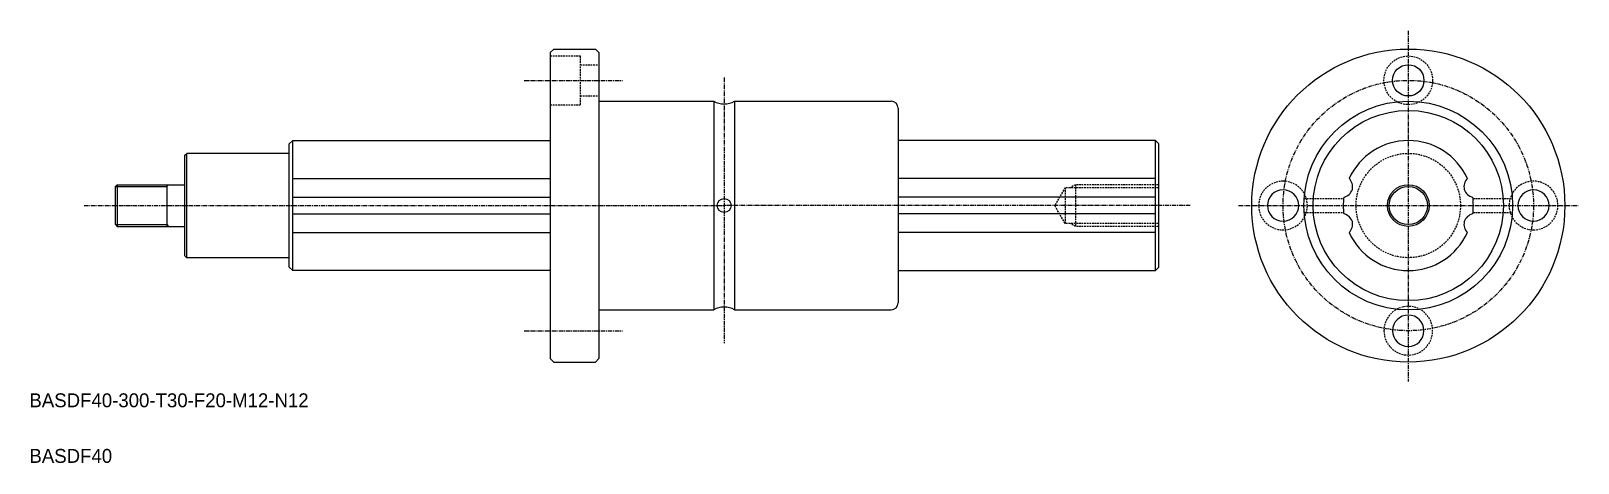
# Model space of a CAD drawing. Extents: x 30 to 475, y 52 to 176.
import ezdxf

# ---------------------------------------------------------------- set-up
doc = ezdxf.new("R2010")
doc.units = 0
doc.linetypes.add('CENTER', pattern=[2, 1.25, -0.25, 0.25, -0.25])
doc.linetypes.add('DASHED', pattern=[0.75, 0.5, -0.25])
doc.layers.get('0').update_dxf_attribs({"linetype": 'CONTINUOUS'})
doc.layers.add('CENTER', color=1, linetype='CENTER')

msp = doc.modelspace()

# ---------------------------------------------------------------- linework, layer by layer
at = {"color": 7, "linetype": 'CONTINUOUS'}
for p, q in [((179.6, 170.22), (180.6, 171.22)), ((179.6, 170.22), (179.6, 82.22)), ((180.6, 171.22), (192.6, 171.22)), ((193.6, 170.22), (192.6, 171.22)), ((193.6, 170.22), (193.6, 82.22)), ((193.6, 156.22), (226.6, 156.22)), ((226.6, 156.22), (226.6, 96.22)), ((232.6, 156.22), (277.6, 156.22)), ((232.6, 156.22), (232.6, 96.22)), ((279.6, 154.22), (279.6, 98.22)), ((104.6, 143.92), (105.6, 144.92)), ((104.6, 108.52), (104.6, 143.92)), ((105.6, 144.92), (179.6, 144.92)), ((105.6, 107.52), (105.6, 144.92)), ((353.6, 144.92), (279.6, 144.92)), ((354.6, 143.92), (353.6, 144.92)), ((353.6, 107.52), (353.6, 144.92)), ((354.6, 108.52), (354.6, 143.92)), ((74.6, 140.72), (75.1, 141.22)), ((74.6, 111.72), (74.6, 140.72)), ((104.6, 141.22), (75.1, 141.22)), ((75.1, 111.22), (75.1, 141.22)), ((105.6, 134.02), (179.6, 134.02)), ((353.6, 134.02), (279.6, 134.02)), ((54.6, 131.72), (55.1, 132.22)), ((54.6, 120.72), (54.6, 131.72)), ((55.1, 132.22), (55.1, 120.22)), ((55.1, 132.22), (74.6, 132.22)), ((69.35, 132.22), (69.35, 120.22)), ((105.6, 128.62), (179.6, 128.62)), ((353.6, 128.62), (279.6, 128.62)), ((54.6, 120.72), (55.1, 120.22)), ((55.1, 120.22), (74.6, 120.22)), ((105.6, 123.83), (179.6, 123.83)), ((353.6, 123.83), (279.6, 123.83)), ((105.6, 118.43), (179.6, 118.43)), ((353.6, 118.43), (279.6, 118.43)), ((74.6, 111.72), (75.1, 111.22)), ((104.6, 111.22), (75.1, 111.22)), ((104.6, 108.52), (105.6, 107.52)), ((179.6, 107.52), (105.6, 107.52)), ((279.6, 107.52), (353.6, 107.52)), ((354.6, 108.52), (353.6, 107.52)), ((193.6, 96.22), (226.6, 96.22)), ((232.6, 96.22), (277.6, 96.22)), ((179.6, 82.22), (180.6, 81.22)), ((180.6, 81.22), (192.6, 81.22)), ((193.6, 82.22), (192.6, 81.22))]:
    msp.add_line(p, q, dxfattribs=at)
at = {"color": 3, "linetype": 'DASHED'}
for p, q in [((179.6, 169.22), (188.2, 169.22)), ((188.2, 169.22), (188.2, 155.22)), ((188.2, 166.72), (193.6, 166.72)), ((188.2, 157.72), (193.6, 157.72)), ((179.6, 155.22), (188.2, 155.22)), ((354.6, 135.72), (354.6, 135.72)), ((327.6, 131.35), (324.64, 126.22)), ((327.6, 131.35), (327.6, 121.1)), ((354.6, 131.35), (327.6, 131.35)), ((330.6, 132.22), (329.08, 131.35)), ((330.6, 132.22), (330.6, 120.22)), ((354.6, 132.22), (330.6, 132.22)), ((327.6, 121.1), (324.64, 126.22)), ((354.6, 126.22), (354.6, 126.22)), ((396.34, 128.22), (407.68, 128.22)), ((444.87, 128.22), (456.21, 128.22)), ((354.6, 121.1), (327.6, 121.1)), ((330.6, 120.22), (329.08, 121.1)), ((354.6, 120.22), (330.6, 120.22)), ((396.34, 124.22), (407.68, 124.22)), ((444.87, 124.22), (456.21, 124.22))]:
    msp.add_line(p, q, dxfattribs=at)
at = {"color": 3, "linetype": 'CONTINUOUS'}
for p, q in [((54.6, 131.72), (69.35, 131.72)), ((69.35, 131.72), (69.85, 132.22)), ((54.6, 120.72), (69.35, 120.72)), ((69.35, 120.72), (69.85, 120.22))]:
    msp.add_line(p, q, dxfattribs=at)
at = {"color": 7, "linetype": 'CONTINUOUS'}
for centre, radius in [((426.27, 126.22), 45), ((426.27, 162.22), 4.5), ((426.27, 126.22), 30), ((426.27, 126.22), 27.35), ((426.27, 126.22), 5.5), ((229.6, 126.22), 2)]:
    msp.add_circle(centre, radius, dxfattribs=at)
at = {"color": 3, "linetype": 'DASHED'}
for centre, radius in [((426.27, 162.22), 7), ((426.27, 126.22), 15)]:
    msp.add_circle(centre, radius, dxfattribs=at)
at = {"color": 3, "linetype": 'CONTINUOUS'}
msp.add_circle((426.27, 126.22), 6, dxfattribs=at)
at = {"color": 7, "linetype": 'CONTINUOUS'}
for centre, radius, start, end in [((229.6, 161.42), 6, 239.9999, 300), ((277.6, 154.22), 2, 0, 90), ((426.27, 126.22), 18.7, 24.6369, 155.3632), ((406.72, 131.56), 3.55, 348.281, 43.9616), ((445.83, 131.56), 3.55, 136.0384, 191.719), ((390.27, 126.22), 4.5, 89.99999567428932, 89.99996471106816), ((406.87, 132.06), 3.55, 284.0384, 339.719), ((445.68, 132.06), 3.55, 200.281, 255.9616), ((462.27, 126.22), 4.5, 270, 269.9999), ((426.27, 126.22), 18.7, 172.6368, 187.3632), ((426.27, 126.22), 18.7, 352.6368, 7.3632), ((406.87, 120.38), 3.55, 20.281, 75.9616), ((406.72, 120.89), 3.55, 316.0384, 11.719), ((445.83, 120.89), 3.55, 168.281, 223.9616), ((445.68, 120.38), 3.55, 104.0384, 159.719), ((426.27, 126.22), 18.7, 204.6369, 335.3632), ((277.6, 98.22), 2, 270, 0), ((229.6, 91.03), 6, 60, 120), ((426.27, 90.22), 4.5, 180, 179.9999)]:
    msp.add_arc(centre, radius, start, end, dxfattribs=at)
at = {"color": 3, "linetype": 'DASHED'}
for centre, start, end in [((390.27, 126.22), 89.99999567428932, 89.99996471106816), ((462.27, 126.22), 270, 269.9999), ((426.27, 90.22), 180, 179.9999)]:
    msp.add_arc(centre, 7, start, end, dxfattribs=at)
at = {"layer": 'CENTER', "color": 1, "linetype": 'CENTER'}
for p, q in [((426.27, 176.42), (426.27, 75.62)), ((172.16, 162.22), (200.34, 162.22)), ((229.6, 163.02), (229.6, 86.62)), ((45.65, 126.22), (229.6, 126.22)), ((363.54, 126.22), (229.6, 126.22)), ((377.47, 126.22), (475.07, 126.22)), ((172.16, 90.22), (200.34, 90.22))]:
    msp.add_line(p, q, dxfattribs=at)
msp.add_circle((426.27, 126.22), 36, dxfattribs=at)

# ---------------------------------------------------------------- texts
at = {"color": 7, "linetype": 'CONTINUOUS'}
for s, p in [('BASDF40-300-T30-F20-M12-N12', (29.89, 68.22)), ('BASDF40', (29.89, 52.23))]:
    msp.add_text(s, height=4, dxfattribs=at).set_placement(p)

doc.saveas('drawing.dxf')
